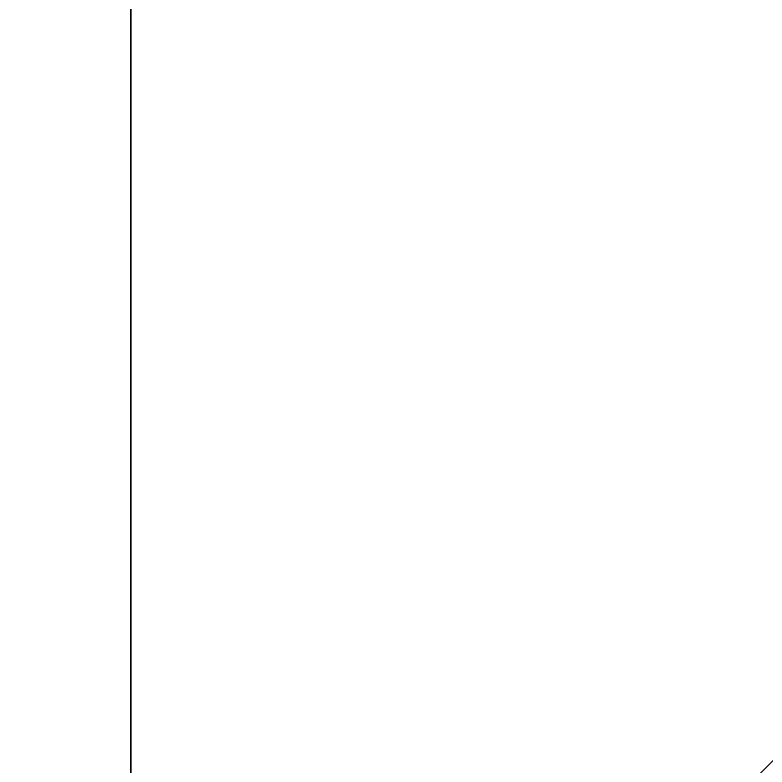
# Model space of a CAD drawing. Extents: x -1 to 2181, y -367 to 1.
# Drawn here: x -0.0204 to 0.1121, y -349.8879 to -349.7555 of the extents above; entities that cross this region are included whole.
import ezdxf

# ---------------------------------------------------------------- set-up
doc = ezdxf.new("R2010")
doc.units = 0
doc.header["$PDMODE"] = 35
for name, color, linetype in [('IQ_200_2D', 1, 'Continuous'), ('IQ_200_3D', 1, 'Continuous'), ('IQ_INS_3D', 3, 'Continuous')]:
    doc.layers.add(name, color=color, linetype=linetype)

msp = doc.modelspace()

# ---------------------------------------------------------------- linework, layer by layer
at = {"layer": 'IQ_200_2D'}
msp.add_line((0, 0), (0, -350), dxfattribs=at)
at = {"layer": 'IQ_INS_3D'}
msp.add_point((0, -350), dxfattribs=at)

# ---------------------------------------------------------------- meshes
at = {"layer": 'IQ_200_3D'}
mesh = msp.add_polyface(dxfattribs=at)
corners = [(0, -199.125, 1224.99384), (0, -199.93381, 1224.88731), (0, -350, 1218.00001), (0, 0, 1255), (0, -189.93381, 1224.88731), (0, -197.5625, 1224.57511), (0, -198.31619, 1224.88731), (0, -189.12501, 1224.99384), (0, -196.41868, 1223.43129), (0, -196.91529, 1224.07849), (0, -191.33471, 1224.07849), (0, -191.83133, 1223.43129), (0, -190.68751, 1224.57511), (0, -190.68751, 1179.57517), (0, -196.91529, 1179.07855), (0, -197.5625, 1179.57517), (0, -190.68751, 1189.16252), (0, -196.41868, 1178.43135), (0, -191.33471, 1179.07855), (0, -191.83133, 1178.43135), (0, -189.93381, 1179.88736), (0, -189.93381, 1188.85033), (0, -189.12501, 1188.74387), (0, -189.12501, 1179.99382), (0, -188.31619, 1188.85033), (0, -188.31619, 1179.88736), (0, -187.5625, 1189.16252), (0, -187.5625, 1179.57517), (0, -190.68751, 1134.57516), (0, -196.91529, 1134.07853), (0, -197.5625, 1134.57516), (0, -190.68751, 1144.16251), (0, -197.5625, 1144.16251), (0, -196.91529, 1144.65914), (0, -191.33471, 1144.65914), (0, -189.12501, 1134.99381), (0, -189.93381, 1134.88735), (0, -189.12501, 1143.74386), (0, -188.31619, 1143.85032), (0, -191.33471, 1134.07853), (0, -196.41868, 1133.43133), (0, -189.93381, 1143.85032), (0, -188.31619, 1134.88735), (0, -187.5625, 1144.16251), (0, -191.83133, 1133.43133), (0, -196.10649, 1132.67767), (0, -196.91529, 1099.65912), (0, -196.41868, 1100.30632), (0, -191.33471, 1099.65912), (0, -190.68751, 1099.16249), (0, -197.5625, 1099.16249), (0, -190.68751, 1089.57514), (0, -196.10649, 1101.06005), (0, -191.83133, 1100.30632), (0, -192.14352, 1132.67767), (0, -189.93381, 1089.88733), (0, -189.93381, 1098.8503), (0, -189.12501, 1089.99387), (0, -188.31619, 1098.8503), (0, -187.5625, 1099.16249), (0, -187.5625, 1089.57514), (0, -188.31619, 1089.88733), (0, -189.12501, 1098.74384), (0, -192.14352, 1101.06005), (0, -191.33471, 1089.07859), (0, -196.91529, 1089.07859), (0, -197.5625, 1089.57514), (0, -191.83133, 1088.43132), (0, -191.33471, 1054.65911), (0, -196.91529, 1054.65911), (0, -196.41868, 1055.30638), (0, -191.83133, 1055.30638), (0, -197.5625, 1054.16255), (0, -190.68751, 1054.16255), (0, -190.68751, 1044.5752), (0, -189.93381, 1053.85036), (0, -189.93381, 1044.88739), (0, -189.12501, 1053.74383), (0, -189.12501, 1044.99385), (0, -188.31619, 1053.85036), (0, -187.5625, 1054.16255), (0, -187.5625, 1044.5752), (0, -188.31619, 1044.88739), (0, -191.33471, 1044.07857), (0, -196.91529, 1044.07857), (0, -197.5625, 1044.5752), (0, -191.83133, 1043.43138), (0, -191.33471, 1009.65916), (0, -196.91529, 1009.65916), (0, -196.41868, 1010.30636), (0, -191.83133, 1010.30636), (0, -197.5625, 1009.16254), (0, -190.68751, 1009.16254), (0, -189.93381, 1008.85035)]
mesh.append_faces([[corners[k] for k in face] for face in [(18, 14, 13), (54, 45, 44), (62, 57, 56), (51, 49, 55)]], dxfattribs={"vtx0": -1, "vtx1": -1})
mesh.append_faces([[corners[k] for k in face] for face in [(4, 5, 6, 7), (20, 21, 22, 23), (13, 16, 21, 20), (24, 25, 23, 22), (25, 24, 26, 27), (29, 28, 39, 40), (44, 45, 40, 39), (55, 49, 56, 57), (64, 65, 66, 51), (68, 69, 70, 71), (83, 84, 85, 74), (87, 88, 89, 90)]], dxfattribs={"vtx0": -1, "vtx2": -1})
mesh.append_faces([[corners[k] for k in face] for face in [(13, 14, 15, 16), (28, 29, 30, 31)]], dxfattribs={"vtx0": -1, "vtx2": -1, "vtx3": -1})
mesh.append_faces([[corners[k] for k in face] for face in [(4, 12, 5), (31, 41, 28), (63, 53, 52), (64, 67, 65), (68, 73, 69), (83, 86, 84), (87, 92, 88)]], dxfattribs={"vtx1": -1, "vtx2": -1})
mesh.append_faces([[corners[k] for k in face] for face in [(50, 46, 49, 51), (72, 69, 73, 74)]], dxfattribs={"vtx1": -1, "vtx2": -1, "vtx3": -1})
mesh.append_faces([[corners[k] for k in face] for face in [(0, 1, 2, 3), (8, 9, 10, 11), (9, 5, 12, 10), (17, 14, 18, 19), (32, 33, 34, 31), (35, 36, 37, 38), (36, 28, 41, 37), (42, 35, 38, 43), (46, 47, 48, 49), (47, 52, 53, 48), (58, 59, 60, 61), (62, 58, 61, 57), (73, 75, 76, 74), (75, 77, 78, 76), (79, 80, 81, 82), (77, 79, 82, 78), (91, 88, 92, 93)]], dxfattribs={"vtx1": -1, "vtx3": -1})
mesh = msp.add_polyface(dxfattribs=at)
corners = [(2180.00007, -350, 1218.00001), (2180.00007, 0, 1255), (0, 0, 1255), (0, -350, 1218.00001), (2149.00008, -296.85195, 1223.61849), (381.00004, -296.85195, 1223.61849), (381.00004, -54.76068, 1249.21097), (2149.00008, -54.76068, 1249.21097)]
mesh.append_faces([[corners[k] for k in face] for face in [(1, 7, 0), (4, 0, 7)]], dxfattribs={"vtx0": -1, "vtx1": -1})
mesh.append_faces([[corners[k] for k in face] for face in [(0, 4, 5, 3), (6, 2, 3), (3, 5, 6)]], dxfattribs={"vtx0": -1, "vtx2": -1})
mesh.append_faces([[corners[k] for k in face] for face in [(6, 7, 1, 2)]], dxfattribs={"vtx1": -1, "vtx3": -1})
mesh = msp.add_polyface(dxfattribs=at)
corners = [(0, -350, 1218.00001), (0, -202.14352, 1222.6777), (0, -202.25, 1221.86888), (0, -201.83133, 1223.43129), (0, -202.25, 1191.86883), (0, -202.25, 1176.86887), (0, -201.33471, 1224.07849), (0, -200.6875, 1224.57511), (0, -199.93381, 1224.88731), (0, -202.14352, 1191.06001), (0, -201.83133, 1178.43135), (0, -201.83133, 1190.30635), (0, -201.33471, 1189.65915), (0, -201.33471, 1179.07855), (0, -202.14352, 1177.67769), (0, -200.6875, 1189.16252), (0, -200.6875, 1179.57517), (0, -199.93381, 1179.88736), (0, -199.93381, 1188.85033), (0, -199.125, 1188.74387), (0, -202.25, 1146.86881), (0, -350, 1064.58771), (0, -202.25, 1131.86885), (0, -202.14352, 1146.06007), (0, -202.14352, 1132.67767), (0, -201.83133, 1133.43133), (0, -201.83133, 1145.30633), (0, -201.33471, 1144.65914), (0, -201.33471, 1134.07853), (0, -200.6875, 1134.57516), (0, -200.6875, 1144.16251), (0, -199.93381, 1143.85032), (0, -199.93381, 1134.88735), (0, -199.125, 1143.74386), (0, -202.25, 1101.86887), (0, -201.83133, 1088.43132), (0, -202.14352, 1101.06005), (0, -201.83133, 1100.30632), (0, -201.33471, 1089.07859), (0, -200.6875, 1099.16249), (0, -199.93381, 1098.8503), (0, -199.93381, 1089.88733), (0, -200.6875, 1089.57514), (0, -201.33471, 1099.65912), (0, -202.14352, 1087.67766), (0, -199.125, 1089.99387), (0, -202.25, 1086.86884), (0, -202.25, 1056.86885), (0, -300, 1005), (0, -202.14352, 1042.67764), (0, -202.14352, 1056.06004), (0, -201.83133, 1043.43138), (0, -201.83133, 1055.30638), (0, -201.33471, 1044.07857), (0, -200.6875, 1044.5752), (0, -201.33471, 1054.65911), (0, -200.6875, 1054.16255), (0, -199.93381, 1044.88739), (0, -199.93381, 1053.85036), (0, -199.125, 1044.99385), (0, -202.25, 1041.86883), (0, -202.25, 1011.86884), (0, -202.14352, 1011.06002), (0, -201.83133, 1010.30636), (0, -201.33471, 1009.65916), (0, -200.6875, 1009.16254), (0, -199.93381, 1008.85035), (0, -199.125, 1008.74381), (0, -189.12501, 1008.74381), (0, -179.125, 1008.74381), (0, -178.31619, 1008.85035), (0, -169.125, 1008.74381)]
mesh.append_faces([[corners[k] for k in face] for face in [(1, 0, 3), (14, 11, 10), (18, 16, 15), (62, 48, 61)]], dxfattribs={"vtx0": -1, "vtx1": -1})
mesh.append_faces([[corners[k] for k in face] for face in [(46, 21, 34, 44)]], dxfattribs={"vtx0": -1, "vtx1": -1, "vtx2": -1})
mesh.append_faces([[corners[k] for k in face] for face in [(68, 69, 48, 67)]], dxfattribs={"vtx0": -1, "vtx1": -1, "vtx2": -1, "vtx3": -1})
mesh.append_faces([[corners[k] for k in face] for face in [(48, 47, 60, 61)]], dxfattribs={"vtx0": -1, "vtx1": -1, "vtx3": -1})
mesh.append_faces([[corners[k] for k in face] for face in [(0, 1, 2), (5, 4, 9), (10, 11, 12, 13), (13, 12, 15, 16), (0, 5, 20, 21), (22, 20, 23, 24), (25, 26, 27, 28), (24, 23, 26, 25), (29, 30, 31, 32), (28, 27, 30, 29), (32, 31, 33), (35, 36, 37, 38), (44, 34, 36, 35), (38, 37, 43, 42), (40, 45, 41), (49, 47, 50, 51), (51, 50, 52, 53), (54, 55, 56, 57), (57, 56, 58, 59), (53, 52, 55, 54), (47, 49, 60)]], dxfattribs={"vtx0": -1, "vtx2": -1})
mesh.append_faces([[corners[k] for k in face] for face in [(0, 2, 4, 5)]], dxfattribs={"vtx0": -1, "vtx2": -1, "vtx3": -1})
mesh.append_faces([[corners[k] for k in face] for face in [(6, 3, 0), (7, 6, 0), (8, 7, 0), (43, 39, 42), (62, 63, 48), (63, 64, 48), (65, 66, 48), (66, 67, 48), (64, 65, 48)]], dxfattribs={"vtx1": -1, "vtx2": -1})
mesh.append_faces([[corners[k] for k in face] for face in [(22, 34, 21, 20), (69, 70, 71, 48)]], dxfattribs={"vtx1": -1, "vtx2": -1, "vtx3": -1})
mesh.append_faces([[corners[k] for k in face] for face in [(9, 11, 14, 5), (17, 16, 18, 19), (39, 40, 41, 42), (46, 47, 48, 21)]], dxfattribs={"vtx1": -1, "vtx3": -1})
mesh = msp.add_polyface(dxfattribs=at)
corners = [(2180.00007, -350, 1064.58771), (0, -350, 1064.58771), (0, -300, 1005), (2180.00007, -300, 1005)]
mesh.append_faces([[corners[k] for k in face] for face in [(0, 1, 2, 3)]])

doc.saveas('drawing.dxf')
